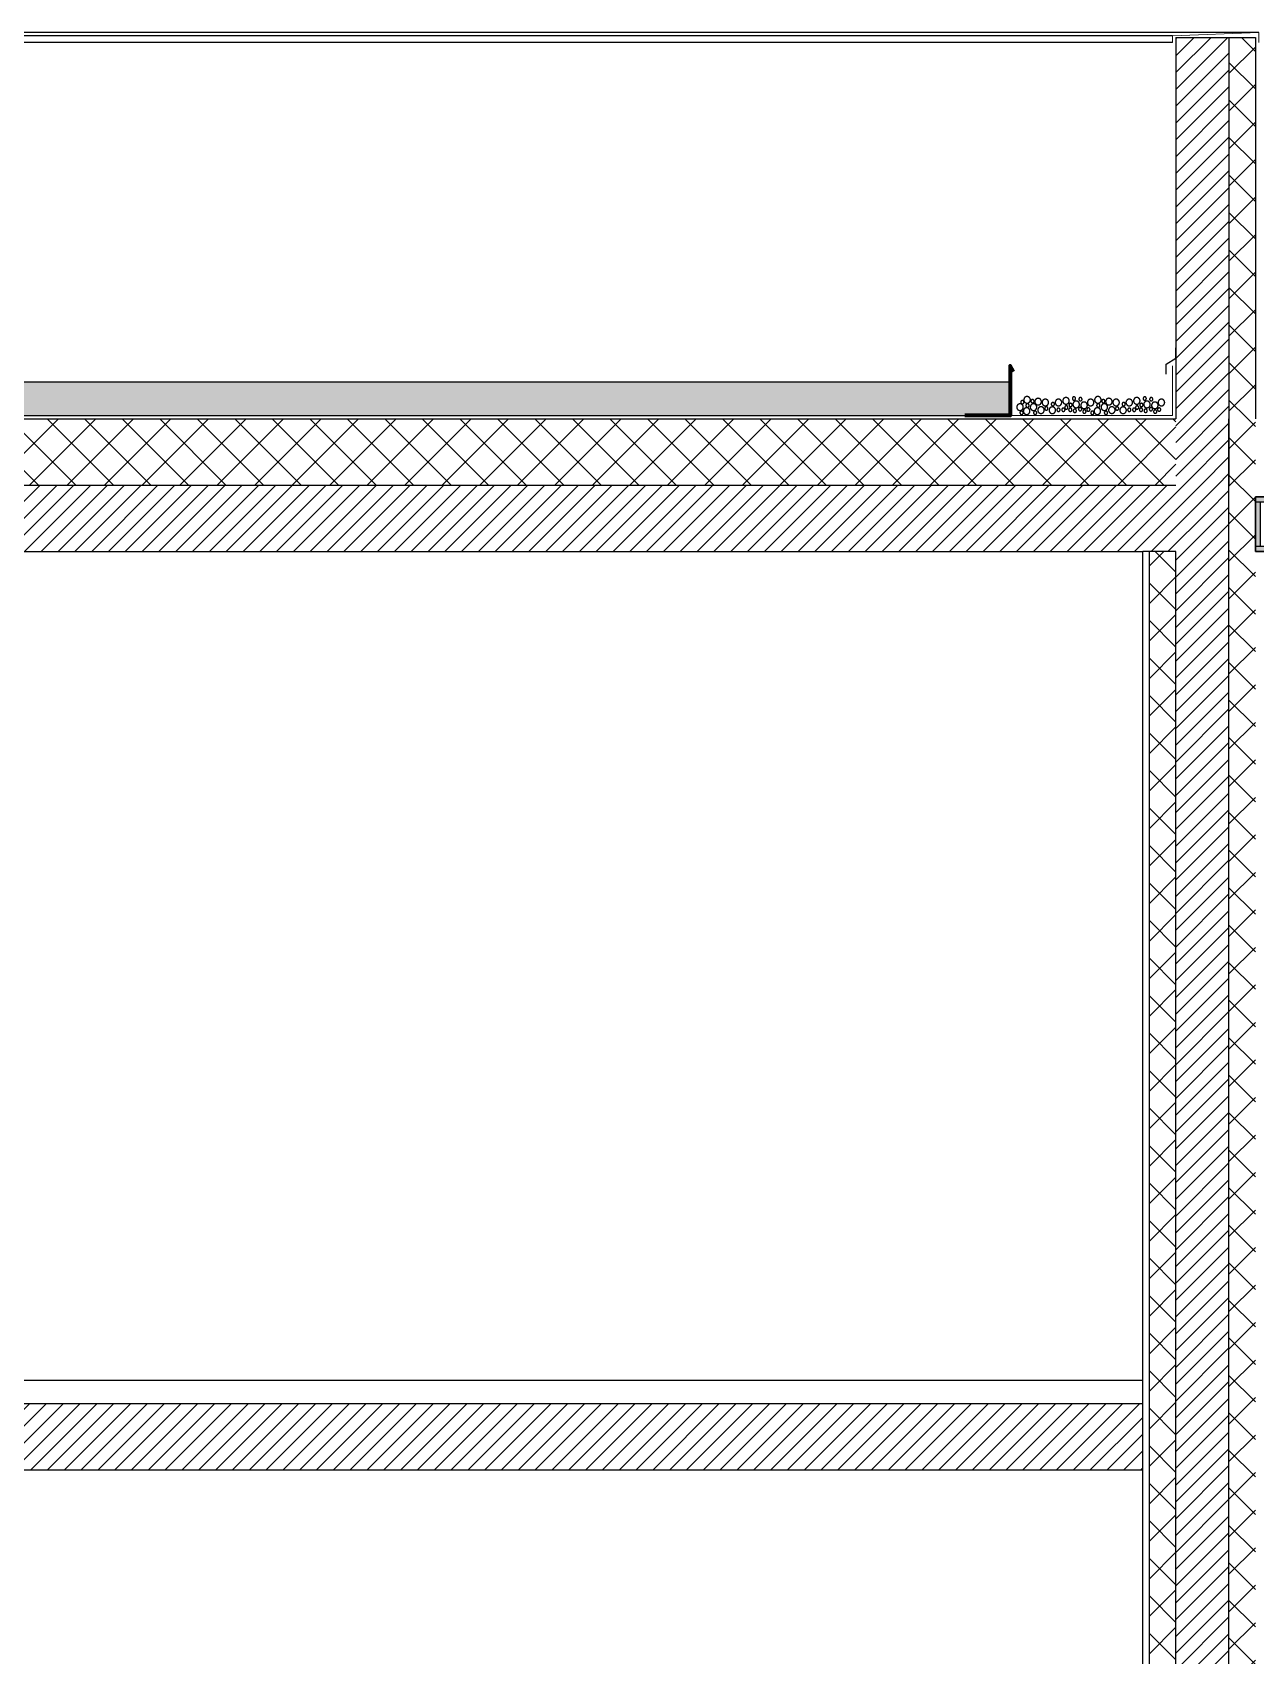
# Model space of a CAD drawing. Header units: centimetres. Extents: x -35664 to 50682, y -23001 to 23705.
# Drawn here: x 3288.8 to 3657.6, y -20301.9 to -19812.4 of the extents above; entities that cross this region are included whole.
import ezdxf

# ---------------------------------------------------------------- set-up
doc = ezdxf.new("R2010")
doc.units = ezdxf.units.CM
for name, color, linetype in [('B GÈnÈral_Hatch', 252, 'Continuous'), ('B Général', 252, 'Continuous'), ('prlm-Coupe', 252, 'Continuous')]:
    doc.layers.add(name, color=color, linetype=linetype)
pattern_1 = [(45, (-23116.8977, 10090.366), (2.4253472, -2.6458333), [])]

# ---------------------------------------------------------------- blocks, each defined once
blk = doc.blocks.new('B 90.Groupe-902-1')
at = {"layer": 'B Général', "linetype": 'Continuous'}
for points in [[(3592.37, -12540.94), (3592.48, -12540.87), (3592.75, -12540.87), (3592.97, -12541.01), (3593.11, -12541.24), (3593.11, -12541.51), (3592.97, -12541.74), (3592.75, -12541.87), (3592.48, -12541.87), (3592.25, -12541.74), (3592.12, -12541.51), (3592.12, -12541.24), (3592.25, -12541.01), (3592.37, -12540.94)], [(3593.55, -12539.81), (3593.78, -12539.67), (3594.31, -12539.67), (3594.77, -12539.94), (3595.03, -12540.4), (3595.03, -12540.94), (3594.77, -12541.4), (3594.31, -12541.67), (3593.78, -12541.67), (3593.32, -12541.4), (3593.05, -12540.94), (3593.05, -12540.4), (3593.32, -12539.94), (3593.55, -12539.81)], [(3595.43, -12540.64), (3595.55, -12540.57), (3595.81, -12540.57), (3596.04, -12540.71), (3596.18, -12540.94), (3596.18, -12541.21), (3596.04, -12541.44), (3595.81, -12541.57), (3595.55, -12541.57), (3595.32, -12541.44), (3595.19, -12541.21), (3595.19, -12540.94), (3595.32, -12540.71), (3595.43, -12540.64)], [(3596.87, -12540.34), (3597.1, -12540.21), (3597.63, -12540.21), (3598.09, -12540.47), (3598.35, -12540.94), (3598.35, -12541.47), (3598.09, -12541.94), (3597.63, -12542.21), (3597.1, -12542.21), (3596.64, -12541.94), (3596.37, -12541.47), (3596.37, -12540.94), (3596.64, -12540.47), (3596.87, -12540.34)], [(3599.05, -12540.61), (3599.27, -12540.47), (3599.81, -12540.47), (3600.26, -12540.74), (3600.53, -12541.2), (3600.53, -12541.74), (3600.26, -12542.2), (3599.81, -12542.47), (3599.27, -12542.47), (3598.82, -12542.2), (3598.55, -12541.74), (3598.55, -12541.2), (3598.82, -12540.74), (3599.05, -12540.61)], [(3603, -12540.61), (3603.23, -12540.47), (3603.76, -12540.47), (3604.22, -12540.74), (3604.49, -12541.2), (3604.49, -12541.74), (3604.22, -12542.2), (3603.76, -12542.47), (3603.23, -12542.47), (3602.77, -12542.2), (3602.51, -12541.74), (3602.51, -12541.2), (3602.77, -12540.74), (3603, -12540.61)], [(3605.28, -12540.11), (3605.51, -12539.97), (3606.04, -12539.97), (3606.5, -12540.24), (3606.76, -12540.7), (3606.76, -12541.24), (3606.5, -12541.7), (3606.04, -12541.97), (3605.51, -12541.97), (3605.05, -12541.7), (3604.78, -12541.24), (3604.78, -12540.7), (3605.05, -12540.24), (3605.28, -12540.11)], [(3607.92, -12539.84), (3608.04, -12539.77), (3608.3, -12539.77), (3608.53, -12539.91), (3608.67, -12540.14), (3608.67, -12540.41), (3608.53, -12540.64), (3608.3, -12540.77), (3608.04, -12540.77), (3607.81, -12540.64), (3607.68, -12540.41), (3607.68, -12540.14), (3607.81, -12539.91), (3607.92, -12539.84)], [(3609.88, -12540.04), (3610, -12539.97), (3610.26, -12539.97), (3610.49, -12540.11), (3610.62, -12540.34), (3610.62, -12540.61), (3610.49, -12540.84), (3610.26, -12540.97), (3610, -12540.97), (3609.77, -12540.84), (3609.63, -12540.61), (3609.63, -12540.34), (3609.77, -12540.11), (3609.88, -12540.04)], [(3612.7, -12540.61), (3612.93, -12540.47), (3613.46, -12540.47), (3613.92, -12540.74), (3614.19, -12541.2), (3614.19, -12541.74), (3613.92, -12542.2), (3613.46, -12542.47), (3612.93, -12542.47), (3612.47, -12542.2), (3612.21, -12541.74), (3612.21, -12541.2), (3612.47, -12540.74), (3612.7, -12540.61)], [(3614.89, -12539.81), (3615.12, -12539.67), (3615.65, -12539.67), (3616.11, -12539.94), (3616.38, -12540.4), (3616.38, -12540.94), (3616.11, -12541.4), (3615.65, -12541.67), (3615.12, -12541.67), (3614.66, -12541.4), (3614.4, -12540.94), (3614.4, -12540.4), (3614.66, -12539.94), (3614.89, -12539.81)], [(3616.78, -12540.64), (3616.89, -12540.57), (3617.16, -12540.57), (3617.39, -12540.71), (3617.52, -12540.94), (3617.52, -12541.21), (3617.39, -12541.44), (3617.16, -12541.57), (3616.89, -12541.57), (3616.66, -12541.44), (3616.53, -12541.21), (3616.53, -12540.94), (3616.66, -12540.71), (3616.78, -12540.64)], [(3618.21, -12540.34), (3618.44, -12540.21), (3618.97, -12540.21), (3619.43, -12540.47), (3619.7, -12540.94), (3619.7, -12541.47), (3619.43, -12541.94), (3618.97, -12542.21), (3618.44, -12542.21), (3617.98, -12541.94), (3617.72, -12541.47), (3617.72, -12540.94), (3617.98, -12540.47), (3618.21, -12540.34)], [(3620.39, -12540.61), (3620.62, -12540.47), (3621.15, -12540.47), (3621.61, -12540.74), (3621.87, -12541.2), (3621.87, -12541.74), (3621.61, -12542.2), (3621.15, -12542.47), (3620.62, -12542.47), (3620.16, -12542.2), (3619.89, -12541.74), (3619.89, -12541.2), (3620.16, -12540.74), (3620.39, -12540.61)], [(3624.35, -12540.61), (3624.58, -12540.47), (3625.11, -12540.47), (3625.57, -12540.74), (3625.83, -12541.2), (3625.83, -12541.74), (3625.57, -12542.2), (3625.11, -12542.47), (3624.58, -12542.47), (3624.12, -12542.2), (3623.85, -12541.74), (3623.85, -12541.2), (3624.12, -12540.74), (3624.35, -12540.61)], [(3626.62, -12540.11), (3626.85, -12539.97), (3627.38, -12539.97), (3627.84, -12540.24), (3628.11, -12540.7), (3628.11, -12541.24), (3627.84, -12541.7), (3627.38, -12541.97), (3626.85, -12541.97), (3626.39, -12541.7), (3626.13, -12541.24), (3626.13, -12540.7), (3626.39, -12540.24), (3626.62, -12540.11)], [(3629.27, -12539.84), (3629.38, -12539.77), (3629.65, -12539.77), (3629.88, -12539.91), (3630.01, -12540.14), (3630.01, -12540.41), (3629.88, -12540.64), (3629.65, -12540.77), (3629.38, -12540.77), (3629.15, -12540.64), (3629.02, -12540.41), (3629.02, -12540.14), (3629.15, -12539.91), (3629.27, -12539.84)], [(3631.22, -12540.04), (3631.34, -12539.97), (3631.6, -12539.97), (3631.83, -12540.11), (3631.97, -12540.34), (3631.97, -12540.61), (3631.83, -12540.84), (3631.6, -12540.97), (3631.34, -12540.97), (3631.11, -12540.84), (3630.98, -12540.61), (3630.98, -12540.34), (3631.11, -12540.11), (3631.22, -12540.04)], [(3634.05, -12540.61), (3634.27, -12540.47), (3634.81, -12540.47), (3635.26, -12540.74), (3635.53, -12541.2), (3635.53, -12541.74), (3635.26, -12542.2), (3634.81, -12542.47), (3634.27, -12542.47), (3633.82, -12542.2), (3633.55, -12541.74), (3633.55, -12541.2), (3633.82, -12540.74), (3634.05, -12540.61)], [(3591.42, -12542.01), (3591.65, -12541.87), (3592.18, -12541.87), (3592.64, -12542.14), (3592.9, -12542.6), (3592.9, -12543.14), (3592.64, -12543.6), (3592.18, -12543.87), (3591.65, -12543.87), (3591.19, -12543.6), (3590.92, -12543.14), (3590.92, -12542.6), (3591.19, -12542.14), (3591.42, -12542.01)], [(3592.13, -12544.14), (3592.24, -12544.07), (3592.51, -12544.07), (3592.74, -12544.21), (3592.87, -12544.44), (3592.87, -12544.71), (3592.74, -12544.94), (3592.51, -12545.07), (3592.24, -12545.07), (3592.01, -12544.94), (3591.88, -12544.71), (3591.88, -12544.44), (3592.01, -12544.21), (3592.13, -12544.14)], [(3593.4, -12543.21), (3593.63, -12543.07), (3594.16, -12543.07), (3594.62, -12543.34), (3594.88, -12543.8), (3594.88, -12544.34), (3594.62, -12544.8), (3594.16, -12545.07), (3593.63, -12545.07), (3593.17, -12544.8), (3592.9, -12544.34), (3592.9, -12543.8), (3593.17, -12543.34), (3593.4, -12543.21)], [(3593.91, -12541.94), (3594.03, -12541.87), (3594.29, -12541.87), (3594.52, -12542.01), (3594.65, -12542.24), (3594.65, -12542.51), (3594.52, -12542.74), (3594.29, -12542.87), (3594.03, -12542.87), (3593.8, -12542.74), (3593.66, -12542.51), (3593.66, -12542.24), (3593.8, -12542.01), (3593.91, -12541.94)], [(3595.48, -12542.01), (3595.71, -12541.87), (3596.24, -12541.87), (3596.7, -12542.14), (3596.97, -12542.6), (3596.97, -12543.14), (3596.7, -12543.6), (3596.24, -12543.87), (3595.71, -12543.87), (3595.25, -12543.6), (3594.99, -12543.14), (3594.99, -12542.6), (3595.25, -12542.14), (3595.48, -12542.01)], [(3596.22, -12544.14), (3596.34, -12544.07), (3596.6, -12544.07), (3596.83, -12544.21), (3596.97, -12544.44), (3596.97, -12544.71), (3596.83, -12544.94), (3596.6, -12545.07), (3596.34, -12545.07), (3596.11, -12544.94), (3595.98, -12544.71), (3595.98, -12544.44), (3596.11, -12544.21), (3596.22, -12544.14)], [(3597.75, -12542.91), (3597.98, -12542.77), (3598.51, -12542.77), (3598.97, -12543.04), (3599.23, -12543.5), (3599.23, -12544.04), (3598.97, -12544.5), (3598.51, -12544.77), (3597.98, -12544.77), (3597.52, -12544.5), (3597.25, -12544.04), (3597.25, -12543.5), (3597.52, -12543.04), (3597.75, -12542.91)], [(3599.59, -12542.84), (3599.7, -12542.77), (3599.97, -12542.77), (3600.2, -12542.91), (3600.33, -12543.14), (3600.33, -12543.41), (3600.2, -12543.64), (3599.97, -12543.77), (3599.7, -12543.77), (3599.47, -12543.64), (3599.34, -12543.41), (3599.34, -12543.14), (3599.47, -12542.91), (3599.59, -12542.84)], [(3601.15, -12542.95), (3601.38, -12542.81), (3601.91, -12542.81), (3602.37, -12543.08), (3602.64, -12543.54), (3602.64, -12544.08), (3602.37, -12544.54), (3601.91, -12544.81), (3601.38, -12544.81), (3600.92, -12544.54), (3600.66, -12544.08), (3600.66, -12543.54), (3600.92, -12543.08), (3601.15, -12542.95)], [(3601.57, -12541.54), (3601.68, -12541.47), (3601.95, -12541.47), (3602.18, -12541.61), (3602.31, -12541.84), (3602.31, -12542.11), (3602.18, -12542.34), (3601.95, -12542.47), (3601.68, -12542.47), (3601.45, -12542.34), (3601.32, -12542.11), (3601.32, -12541.84), (3601.45, -12541.61), (3601.57, -12541.54)], [(3603.25, -12543.24), (3603.37, -12543.17), (3603.63, -12543.17), (3603.86, -12543.31), (3603.99, -12543.54), (3603.99, -12543.81), (3603.86, -12544.04), (3603.63, -12544.17), (3603.37, -12544.17), (3603.14, -12544.04), (3603, -12543.81), (3603, -12543.54), (3603.14, -12543.31), (3603.25, -12543.24)], [(3604.74, -12543.24), (3604.85, -12543.17), (3605.12, -12543.17), (3605.35, -12543.31), (3605.48, -12543.54), (3605.48, -12543.81), (3605.35, -12544.04), (3605.12, -12544.17), (3604.85, -12544.17), (3604.62, -12544.04), (3604.49, -12543.81), (3604.49, -12543.54), (3604.62, -12543.31), (3604.74, -12543.24)], [(3605.63, -12542.54), (3605.74, -12542.47), (3606.01, -12542.47), (3606.24, -12542.61), (3606.37, -12542.84), (3606.37, -12543.11), (3606.24, -12543.34), (3606.01, -12543.47), (3605.74, -12543.47), (3605.51, -12543.34), (3605.38, -12543.11), (3605.38, -12542.84), (3605.51, -12542.61), (3605.63, -12542.54)], [(3606.81, -12543.24), (3606.93, -12543.17), (3607.19, -12543.17), (3607.42, -12543.31), (3607.56, -12543.54), (3607.56, -12543.81), (3607.42, -12544.04), (3607.19, -12544.17), (3606.93, -12544.17), (3606.7, -12544.04), (3606.57, -12543.81), (3606.57, -12543.54), (3606.7, -12543.31), (3606.81, -12543.24)], [(3606.91, -12541.79), (3607.03, -12541.72), (3607.29, -12541.72), (3607.52, -12541.86), (3607.65, -12542.09), (3607.65, -12542.36), (3607.52, -12542.59), (3607.29, -12542.72), (3607.03, -12542.72), (3606.8, -12542.59), (3606.67, -12542.36), (3606.67, -12542.09), (3606.8, -12541.86), (3606.91, -12541.79)], [(3608.35, -12541.18), (3608.58, -12541.05), (3609.11, -12541.05), (3609.57, -12541.32), (3609.83, -12541.78), (3609.83, -12542.32), (3609.57, -12542.78), (3609.11, -12543.05), (3608.58, -12543.05), (3608.12, -12542.78), (3607.85, -12542.32), (3607.85, -12541.78), (3608.12, -12541.32), (3608.35, -12541.18)], [(3608.2, -12543.54), (3608.31, -12543.47), (3608.58, -12543.47), (3608.81, -12543.61), (3608.94, -12543.84), (3608.94, -12544.11), (3608.81, -12544.34), (3608.58, -12544.47), (3608.31, -12544.47), (3608.08, -12544.34), (3607.95, -12544.11), (3607.95, -12543.84), (3608.08, -12543.61), (3608.2, -12543.54)], [(3609.78, -12543.04), (3609.9, -12542.97), (3610.16, -12542.97), (3610.39, -12543.11), (3610.52, -12543.34), (3610.52, -12543.61), (3610.39, -12543.84), (3610.16, -12543.97), (3609.9, -12543.97), (3609.67, -12543.84), (3609.54, -12543.61), (3609.54, -12543.34), (3609.67, -12543.11), (3609.78, -12543.04)], [(3610.72, -12541.45), (3610.95, -12541.32), (3611.48, -12541.32), (3611.94, -12541.59), (3612.21, -12542.05), (3612.21, -12542.59), (3611.94, -12543.05), (3611.48, -12543.32), (3610.95, -12543.32), (3610.49, -12543.05), (3610.23, -12542.59), (3610.23, -12542.05), (3610.49, -12541.59), (3610.72, -12541.45)], [(3611.07, -12543.79), (3611.18, -12543.72), (3611.45, -12543.72), (3611.68, -12543.86), (3611.81, -12544.09), (3611.81, -12544.36), (3611.68, -12544.59), (3611.45, -12544.72), (3611.18, -12544.72), (3610.95, -12544.59), (3610.82, -12544.36), (3610.82, -12544.09), (3610.95, -12543.86), (3611.07, -12543.79)], [(3612.28, -12543.17), (3612.4, -12543.11), (3612.66, -12543.11), (3612.89, -12543.24), (3613.02, -12543.47), (3613.02, -12543.74), (3612.89, -12543.97), (3612.66, -12544.11), (3612.4, -12544.11), (3612.17, -12543.97), (3612.03, -12543.74), (3612.03, -12543.47), (3612.17, -12543.24), (3612.28, -12543.17)], [(3613.47, -12544.14), (3613.58, -12544.07), (3613.85, -12544.07), (3614.08, -12544.21), (3614.21, -12544.44), (3614.21, -12544.71), (3614.08, -12544.94), (3613.85, -12545.07), (3613.58, -12545.07), (3613.35, -12544.94), (3613.22, -12544.71), (3613.22, -12544.44), (3613.35, -12544.21), (3613.47, -12544.14)], [(3614.74, -12543.21), (3614.97, -12543.07), (3615.5, -12543.07), (3615.96, -12543.34), (3616.22, -12543.8), (3616.22, -12544.34), (3615.96, -12544.8), (3615.5, -12545.07), (3614.97, -12545.07), (3614.51, -12544.8), (3614.24, -12544.34), (3614.24, -12543.8), (3614.51, -12543.34), (3614.74, -12543.21)], [(3615.25, -12541.94), (3615.37, -12541.87), (3615.63, -12541.87), (3615.86, -12542.01), (3616, -12542.24), (3616, -12542.51), (3615.86, -12542.74), (3615.63, -12542.87), (3615.37, -12542.87), (3615.14, -12542.74), (3615.01, -12542.51), (3615.01, -12542.24), (3615.14, -12542.01), (3615.25, -12541.94)], [(3616.83, -12542.01), (3617.06, -12541.87), (3617.59, -12541.87), (3618.05, -12542.14), (3618.31, -12542.6), (3618.31, -12543.14), (3618.05, -12543.6), (3617.59, -12543.87), (3617.06, -12543.87), (3616.6, -12543.6), (3616.33, -12543.14), (3616.33, -12542.6), (3616.6, -12542.14), (3616.83, -12542.01)], [(3617.57, -12544.14), (3617.68, -12544.07), (3617.95, -12544.07), (3618.18, -12544.21), (3618.31, -12544.44), (3618.31, -12544.71), (3618.18, -12544.94), (3617.95, -12545.07), (3617.68, -12545.07), (3617.45, -12544.94), (3617.32, -12544.71), (3617.32, -12544.44), (3617.45, -12544.21), (3617.57, -12544.14)], [(3619.09, -12542.91), (3619.32, -12542.77), (3619.85, -12542.77), (3620.31, -12543.04), (3620.58, -12543.5), (3620.58, -12544.04), (3620.31, -12544.5), (3619.85, -12544.77), (3619.32, -12544.77), (3618.86, -12544.5), (3618.6, -12544.04), (3618.6, -12543.5), (3618.86, -12543.04), (3619.09, -12542.91)], [(3620.93, -12542.84), (3621.05, -12542.77), (3621.31, -12542.77), (3621.54, -12542.91), (3621.68, -12543.14), (3621.68, -12543.41), (3621.54, -12543.64), (3621.31, -12543.77), (3621.05, -12543.77), (3620.82, -12543.64), (3620.69, -12543.41), (3620.69, -12543.14), (3620.82, -12542.91), (3620.93, -12542.84)], [(3622.49, -12542.95), (3622.72, -12542.81), (3623.25, -12542.81), (3623.71, -12543.08), (3623.98, -12543.54), (3623.98, -12544.08), (3623.71, -12544.54), (3623.25, -12544.81), (3622.72, -12544.81), (3622.26, -12544.54), (3622, -12544.08), (3622, -12543.54), (3622.26, -12543.08), (3622.49, -12542.95)], [(3622.91, -12541.54), (3623.03, -12541.47), (3623.29, -12541.47), (3623.52, -12541.61), (3623.65, -12541.84), (3623.65, -12542.11), (3623.52, -12542.34), (3623.29, -12542.47), (3623.03, -12542.47), (3622.8, -12542.34), (3622.66, -12542.11), (3622.66, -12541.84), (3622.8, -12541.61), (3622.91, -12541.54)], [(3624.59, -12543.24), (3624.71, -12543.17), (3624.97, -12543.17), (3625.2, -12543.31), (3625.34, -12543.54), (3625.34, -12543.81), (3625.2, -12544.04), (3624.97, -12544.17), (3624.71, -12544.17), (3624.48, -12544.04), (3624.35, -12543.81), (3624.35, -12543.54), (3624.48, -12543.31), (3624.59, -12543.24)], [(3626.08, -12543.24), (3626.19, -12543.17), (3626.46, -12543.17), (3626.69, -12543.31), (3626.82, -12543.54), (3626.82, -12543.81), (3626.69, -12544.04), (3626.46, -12544.17), (3626.19, -12544.17), (3625.96, -12544.04), (3625.83, -12543.81), (3625.83, -12543.54), (3625.96, -12543.31), (3626.08, -12543.24)], [(3626.97, -12542.54), (3627.08, -12542.47), (3627.35, -12542.47), (3627.58, -12542.61), (3627.71, -12542.84), (3627.71, -12543.11), (3627.58, -12543.34), (3627.35, -12543.47), (3627.08, -12543.47), (3626.85, -12543.34), (3626.72, -12543.11), (3626.72, -12542.84), (3626.85, -12542.61), (3626.97, -12542.54)], [(3628.16, -12543.24), (3628.27, -12543.17), (3628.54, -12543.17), (3628.77, -12543.31), (3628.9, -12543.54), (3628.9, -12543.81), (3628.77, -12544.04), (3628.54, -12544.17), (3628.27, -12544.17), (3628.04, -12544.04), (3627.91, -12543.81), (3627.91, -12543.54), (3628.04, -12543.31), (3628.16, -12543.24)], [(3628.26, -12541.79), (3628.37, -12541.72), (3628.64, -12541.72), (3628.87, -12541.86), (3629, -12542.09), (3629, -12542.36), (3628.87, -12542.59), (3628.64, -12542.72), (3628.37, -12542.72), (3628.14, -12542.59), (3628.01, -12542.36), (3628.01, -12542.09), (3628.14, -12541.86), (3628.26, -12541.79)], [(3629.69, -12541.18), (3629.92, -12541.05), (3630.45, -12541.05), (3630.91, -12541.32), (3631.18, -12541.78), (3631.18, -12542.32), (3630.91, -12542.78), (3630.45, -12543.05), (3629.92, -12543.05), (3629.46, -12542.78), (3629.2, -12542.32), (3629.2, -12541.78), (3629.46, -12541.32), (3629.69, -12541.18)], [(3629.54, -12543.54), (3629.66, -12543.47), (3629.92, -12543.47), (3630.15, -12543.61), (3630.28, -12543.84), (3630.28, -12544.11), (3630.15, -12544.34), (3629.92, -12544.47), (3629.66, -12544.47), (3629.43, -12544.34), (3629.3, -12544.11), (3629.3, -12543.84), (3629.43, -12543.61), (3629.54, -12543.54)], [(3631.13, -12543.04), (3631.24, -12542.97), (3631.51, -12542.97), (3631.74, -12543.11), (3631.87, -12543.34), (3631.87, -12543.61), (3631.74, -12543.84), (3631.51, -12543.97), (3631.24, -12543.97), (3631.01, -12543.84), (3630.88, -12543.61), (3630.88, -12543.34), (3631.01, -12543.11), (3631.13, -12543.04)], [(3632.07, -12541.45), (3632.3, -12541.32), (3632.83, -12541.32), (3633.29, -12541.59), (3633.55, -12542.05), (3633.55, -12542.59), (3633.29, -12543.05), (3632.83, -12543.32), (3632.3, -12543.32), (3631.84, -12543.05), (3631.57, -12542.59), (3631.57, -12542.05), (3631.84, -12541.59), (3632.07, -12541.45)], [(3632.41, -12543.79), (3632.53, -12543.72), (3632.79, -12543.72), (3633.02, -12543.86), (3633.15, -12544.09), (3633.15, -12544.36), (3633.02, -12544.59), (3632.79, -12544.72), (3632.53, -12544.72), (3632.3, -12544.59), (3632.17, -12544.36), (3632.17, -12544.09), (3632.3, -12543.86), (3632.41, -12543.79)], [(3633.62, -12543.17), (3633.74, -12543.11), (3634, -12543.11), (3634.23, -12543.24), (3634.37, -12543.47), (3634.37, -12543.74), (3634.23, -12543.97), (3634, -12544.11), (3633.74, -12544.11), (3633.51, -12543.97), (3633.38, -12543.74), (3633.38, -12543.47), (3633.51, -12543.24), (3633.62, -12543.17)]]:
    blk.add_open_spline(points, degree=2, dxfattribs=at)
blk = doc.blocks.new('B 90.Groupe-921-1')
at = {"layer": 'B GÈnÈral_Hatch', "linetype": 'Continuous'}
for points in [[(3662.92, -12584.88), (3662.92, -12586.38), (3672.92, -12586.38), (3672.92, -12584.88), (3664.42, -12584.88), (3664.42, -12571.38), (3672.92, -12571.38), (3672.92, -12569.88), (3662.92, -12569.88), (3662.92, -12571.38), (3662.92, -12584.88)], [(4329.44, -12584.88), (4329.44, -12586.38), (4319.44, -12586.38), (4319.44, -12584.88), (4327.94, -12584.88), (4327.94, -12571.38), (4319.44, -12571.38), (4319.44, -12569.88), (4329.44, -12569.88), (4329.44, -12571.38), (4329.44, -12584.88)], [(3668.67, -12572.88), (3889.17, -12572.88), (3889.17, -12583.38), (3668.67, -12583.38)], [(3894.92, -12583.37), (3894.92, -12584.87), (3884.92, -12584.87), (3884.92, -12583.37), (3889.17, -12583.37), (3889.17, -12572.88), (3884.92, -12572.88), (3884.92, -12571.38), (3894.92, -12571.38), (3894.92, -12572.88), (3890.67, -12572.88), (3890.67, -12583.37)], [(3890.67, -12572.88), (4111.17, -12572.88), (4111.17, -12583.38), (3890.67, -12583.38)], [(4116.92, -12583.38), (4116.92, -12584.88), (4106.92, -12584.88), (4106.92, -12583.38), (4111.17, -12583.38), (4111.17, -12572.88), (4106.92, -12572.88), (4106.92, -12571.38), (4116.92, -12571.38), (4116.92, -12572.88), (4112.67, -12572.88), (4112.67, -12583.38)], [(4112.67, -12572.88), (4323.69, -12572.88), (4323.69, -12583.38), (4112.67, -12583.38)]]:
    blk.add_hatch(color=250, dxfattribs=at).paths.add_polyline_path(points)
at = {"layer": 'B Général', "linetype": 'Continuous', "flags": 128}
for points in [[(3662.92, -12569.88), (4329.44, -12569.88), (4329.44, -12586.38), (3662.92, -12586.38)], [(3662.92, -12571.38), (4329.44, -12571.38), (4329.44, -12584.87), (3662.92, -12584.87)]]:
    blk.add_lwpolyline(points, close=True, dxfattribs=at)
at = {"layer": 'B Général', "flags": 128}
for points in [[(3662.92, -12584.88), (3662.92, -12586.38), (3672.92, -12586.38), (3672.92, -12584.88), (3664.42, -12584.88), (3664.42, -12571.38), (3672.92, -12571.38), (3672.92, -12569.88), (3662.92, -12569.88), (3662.92, -12571.38), (3662.92, -12571.38), (3662.92, -12584.88)], [(4329.44, -12584.88), (4329.44, -12586.38), (4319.44, -12586.38), (4319.44, -12584.88), (4327.94, -12584.88), (4327.94, -12571.38), (4319.44, -12571.38), (4319.44, -12569.88), (4329.44, -12569.88), (4329.44, -12571.38), (4329.44, -12571.38), (4329.44, -12584.88)], [(3668.67, -12572.88), (3889.17, -12572.88), (3889.17, -12583.38), (3668.67, -12583.38)], [(3894.92, -12583.37), (3894.92, -12584.87), (3884.92, -12584.87), (3884.92, -12583.37), (3889.17, -12583.37), (3889.17, -12572.88), (3884.92, -12572.88), (3884.92, -12571.38), (3894.92, -12571.38), (3894.92, -12572.88), (3890.67, -12572.88), (3890.67, -12583.37)], [(3890.67, -12572.88), (4111.17, -12572.88), (4111.17, -12583.38), (3890.67, -12583.38)], [(4116.92, -12583.38), (4116.92, -12584.88), (4106.92, -12584.88), (4106.92, -12583.38), (4111.17, -12583.38), (4111.17, -12572.88), (4106.92, -12572.88), (4106.92, -12571.38), (4116.92, -12571.38), (4116.92, -12572.88), (4112.67, -12572.88), (4112.67, -12583.38)], [(4112.67, -12572.88), (4323.69, -12572.88), (4323.69, -12583.38), (4112.67, -12583.38)]]:
    blk.add_lwpolyline(points, close=True, dxfattribs=at)
blk = doc.blocks.new('A$C373B78D5')
at = {"layer": 'B GÈnÈral_Hatch', "linetype": 'Continuous', "lineweight": 18}
h = blk.add_hatch(dxfattribs=at)
h.set_pattern_fill('50_BETON', color=256, style=0, pattern_type=2)
h.set_pattern_definition(pattern_1)
h.paths.add_polyline_path([(-19477.98, -2476), (-19461.98, -2476), (-19461.98, -2341), (-19477.98, -2341)])
at = {"layer": 'B GÈnÈral_Hatch', "linetype": 'Continuous'}
h = blk.add_hatch(dxfattribs=at)
h.set_pattern_fill('02_ISOLANT', color=256, angle=90, style=0, pattern_type=2)
h.set_pattern_definition([(135, (-23116.898, 10090.366), (-5.6568542, -5.6568542), []), (225, (-23116.898, 10090.366), (-5.6568542, 5.6568542), [])])
h.paths.add_polyline_path([(-19461.98, -2456), (-19453.98, -2456), (-19453.98, -2341), (-19461.98, -2341)])
h = blk.add_hatch(dxfattribs=at)
h.set_pattern_fill('H_SABLE', color=256, scale=0.030748, style=0, pattern_type=2)
h.set_pattern_definition([(45, (24590.823, -115262.277), (3.90499343, -3.90499343), [0.05522495, -5.46726973]), (45, (24590.132, -115264.072), (3.90499343, -3.90499343), [0.05522495, -5.46726973]), (45, (24591.75, -115263.817), (3.90499343, -3.90499343), [0.05522495, -5.46726973]), (45, (24587.7375, -115262.8907), (3.90499343, -3.90499343), [0.05522495, -5.46726973]), (45, (24588.9226, -115264.6135), (3.90499343, -3.90499343), [0.05522495, -5.46726973]), (45, (24589.817, -115265.539), (3.90499343, -3.90499343), [0.05522495, -5.46726973]), (45, (24591.156, -115264.8356), (3.90499343, -3.90499343), [0.05522495, -5.46726973]), (45, (24589.9954, -115260.385), (3.90499343, -3.90499343), [0.05522495, -5.46726973]), (45, (24592.4037, -115263.366), (3.90499343, -3.90499343), [0.13806237, -5.3844323]), (45, (24589.8065, -115261.9077), (3.90499343, -3.90499343), [0.05522495, -5.46726973]), (45, (24587.854, -115264.573), (3.90499343, -3.90499343), [0.05522495, -5.46726973]), (45, (24588.7794, -115261.739), (3.90499343, -3.90499343), [0.13806237, -5.3844323]), (45, (24590.4686, -115266.6206), (3.90499343, -3.90499343), [0.05522495, -5.46726973]), (45, (24589.5833, -115263.317), (3.90499343, -3.90499343), [0.13806237, -5.3844323]), (45, (24588.595, -115266.187), (3.90499343, -3.90499343), [0.13806237, -5.3844323])])
h.paths.add_polyline_path([(-20141.19, -2445), (-20141.19, -2455), (-19527.98, -2455), (-19527.98, -2445)])
h = blk.add_hatch(dxfattribs=at)
h.set_pattern_fill('02_ISOLANT', color=256, angle=-180, style=0, pattern_type=2)
h.set_pattern_definition([(225, (-23116.898, 10090.366), (5.6568542, -5.6568542), []), (315, (-23116.898, 10090.366), (-5.6568542, -5.6568542), [])])
h.paths.add_polyline_path([(-19477.98, -2476), (-19477.98, -2456), (-20191.19, -2456), (-20191.19, -2476)])
h = blk.add_hatch(dxfattribs=at)
h.set_pattern_fill('02_ISOLANT', color=256, angle=90, style=0, pattern_type=2)
h.set_pattern_definition([(135, (-23116.898, 10090.366), (-5.6568542, -5.6568542), []), (225, (-23116.898, 10090.366), (-5.6568542, 5.6568542), [])])
h.paths.add_polyline_path([(-19461.98, -3035), (-19453.98, -3035), (-19453.98, -2456), (-19461.98, -2456)])
at = {"layer": 'B GÈnÈral_Hatch', "linetype": 'Continuous', "lineweight": 18}
h = blk.add_hatch(dxfattribs=at)
h.set_pattern_fill('50_BETON', color=256, style=0, pattern_type=2)
h.set_pattern_definition(pattern_1)
h.paths.add_polyline_path([(-19477.98, -2496), (-19461.98, -2476), (-20207.19, -2476), (-20191.19, -2496)])
h = blk.add_hatch(dxfattribs=at)
h.set_pattern_fill('50_BETON', color=256, style=0, pattern_type=2)
h.set_pattern_definition(pattern_1)
h.paths.add_polyline_path([(-19461.98, -2476), (-19477.98, -2496), (-19477.98, -3035), (-19461.98, -3035)])
at = {"layer": 'B GÈnÈral_Hatch', "linetype": 'Continuous'}
h = blk.add_hatch(dxfattribs=at)
h.set_pattern_fill('02_ISOLANT', color=256, angle=-90, style=0, pattern_type=2)
h.set_pattern_definition([(315, (-23116.898, 10090.366), (5.6568542, 5.6568542), []), (45, (-23116.898, 10090.366), (5.6568542, -5.6568542), [])])
h.paths.add_polyline_path([(-19477.98, -2496), (-19485.98, -2496), (-19485.98, -3035), (-19477.98, -3035)])
at = {"layer": 'B GÈnÈral_Hatch', "linetype": 'Continuous', "lineweight": 18}
h = blk.add_hatch(dxfattribs=at)
h.set_pattern_fill('50_BETON', color=256, style=0, pattern_type=2)
h.set_pattern_definition(pattern_1)
h.paths.add_polyline_path([(-19487.98, -2753), (-20191.19, -2753), (-20191.19, -2773), (-19487.98, -2773)])
at = {"layer": 'B Général', "linetype": 'Continuous'}
for p, q in [((-19452.98, -2339.5), (-20215.07, -2339.5)), ((-19478.98, -2340.5), (-20190.19, -2340.5)), ((-19478.98, -2342.5), (-20190.19, -2342.5)), ((-19477.98, -2341), (-19477.98, -2456)), ((-19477.98, -2341), (-19477.98, -2456)), ((-19477.98, -2341), (-19453.98, -2341)), ((-19461.98, -2341), (-19461.98, -2456)), ((-19461.98, -2341), (-19461.98, -2456)), ((-19453.98, -2341), (-19453.98, -2456)), ((-19453.98, -2341), (-19453.98, -2456)), ((-20191.19, -2456), (-19477.98, -2456)), ((-20191.19, -2456), (-19477.98, -2456)), ((-19461.98, -2476), (-19461.98, -2456)), ((-19461.98, -2456), (-19461.98, -2476)), ((-20191.19, -2476), (-19477.98, -2476)), ((-19461.98, -3035), (-19461.98, -2476)), ((-19461.98, -3035), (-19461.98, -2476)), ((-20181.19, -2496), (-19487.98, -2496)), ((-20181.19, -2496), (-19487.98, -2496)), ((-19477.98, -2496), (-19487.98, -2496)), ((-19487.98, -3035), (-19487.98, -2496)), ((-19487.98, -2746), (-19487.98, -2496)), ((-19485.98, -3035), (-19485.98, -2496)), ((-19485.98, -3035), (-19485.98, -2496)), ((-19477.98, -3035), (-19477.98, -2496)), ((-19477.98, -3035), (-19477.98, -2496)), ((-20181.19, -2746), (-19487.98, -2746)), ((-20181.19, -2746), (-19487.98, -2746)), ((-20183.19, -2753), (-19487.98, -2753)), ((-20181.19, -2773), (-19487.98, -2773)), ((-20181.19, -2773), (-19487.98, -2773)), ((-19487.98, -3023), (-19487.98, -2773))]:
    blk.add_line(p, q, dxfattribs=at)
at = {"layer": 'B Général', "linetype": 'Continuous', "lineweight": 18, "flags": 128}
blk.add_lwpolyline([(-19452.98, -2342.51), (-19452.98, -2339.5), (-19478.98, -2340.5), (-19478.98, -2342.5)], dxfattribs=at)
at = {"layer": 'B Général', "flags": 128}
blk.add_lwpolyline([(-19480.97, -2442.58), (-19480.97, -2439.58), (-19477.97, -2437.68), (-19477.98, -2434.58)], dxfattribs=at)
at = {"layer": 'B Général', "lineweight": 18, "flags": 128}
blk.add_lwpolyline([(-20190.19, -2440), (-20190.19, -2455), (-19478.98, -2455), (-19478.98, -2440)], dxfattribs=at)
at = {"layer": 'B Général', "linetype": 'Continuous', "lineweight": 70, "flags": 128}
blk.add_lwpolyline([(-19526.92, -2441.84), (-19527.98, -2440), (-19527.98, -2455), (-19541.67, -2455)], dxfattribs=at)
at = {"layer": 'B Général', "linetype": 'Continuous', "flags": 128}
blk.add_lwpolyline([(-20141.19, -2445), (-20141.19, -2455), (-19527.98, -2455), (-19527.98, -2445)], close=True, dxfattribs=at)
at = {"layer": 'B Général'}
for name in ['B 90.Groupe-902-1', 'B 90.Groupe-921-1']:
    blk.add_blockref(name, (-23116.9, 10090.37), dxfattribs=at)

msp = doc.modelspace()

# ---------------------------------------------------------------- block references
at = {"layer": 'prlm-Coupe'}
msp.add_blockref('A$C373B78D5', (23111.623, -17472.851), dxfattribs=at)

doc.saveas('drawing.dxf')
